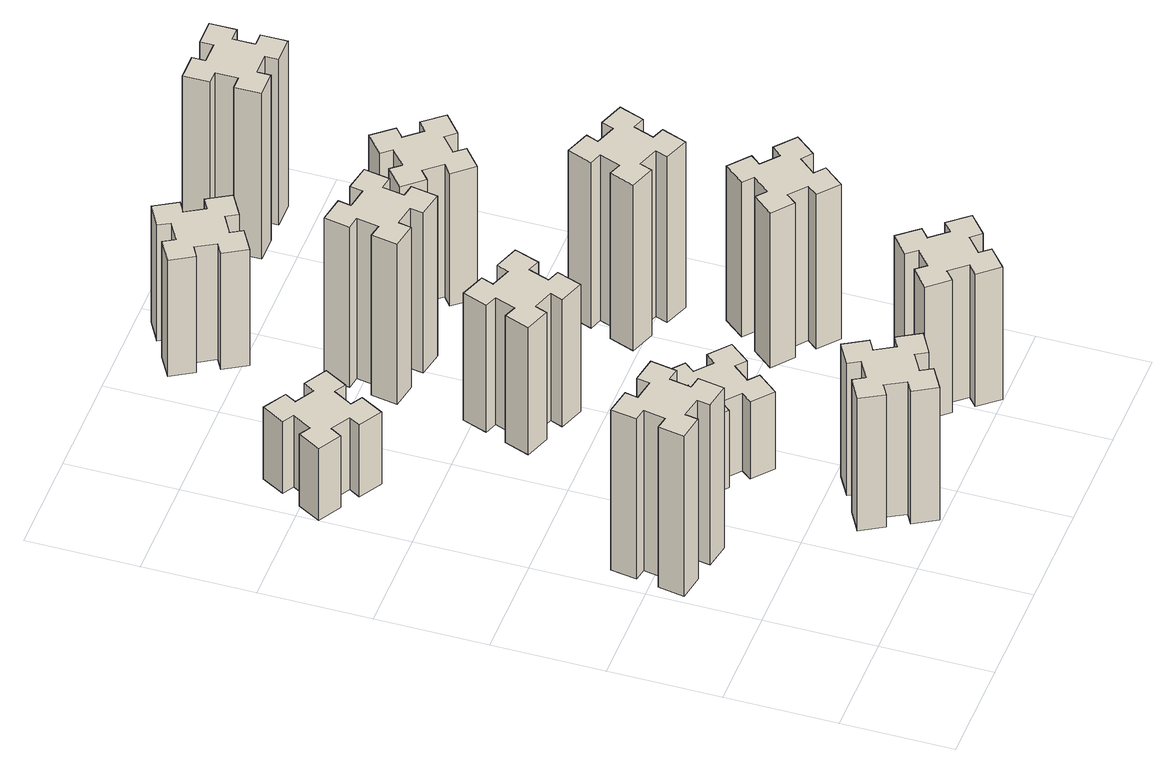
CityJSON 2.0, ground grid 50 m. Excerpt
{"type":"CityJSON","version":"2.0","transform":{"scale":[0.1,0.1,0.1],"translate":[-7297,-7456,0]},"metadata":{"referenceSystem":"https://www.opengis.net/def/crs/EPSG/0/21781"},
"CityObjects":{
"building1":{"type":"Building","attributes":{"class":"1000","function":"1000","usage":"1000","yearOfConstruction":2016,"roofType":"1000","measuredHeight":87,"storeysAboveGround":30,"storeysBelowGround":0},"geometry":[{"type":"Solid","lod":"1","boundaries":[[[[0,1,2,3,4,5,6,7,8,9,10,11,12,13,14,15,16,17,18,19]],[[17,16,20,21]],[[16,15,22,20]],[[15,14,23,22]],[[14,13,24,23]],[[13,12,25,24]],[[12,11,26,25]],[[11,10,27,26]],[[10,9,28,27]],[[9,8,29,28]],[[8,7,30,29]],[[7,6,31,30]],[[6,5,32,31]],[[5,4,33,32]],[[4,3,34,33]],[[3,2,35,34]],[[2,1,36,35]],[[1,0,37,36]],[[0,19,38,37]],[[19,18,39,38]],[[18,17,21,39]],[[24,25,26,27,28,29,30,31,32,33,34,35,36,37,38,39,21,20,22,23]]]]}]},
"building2":{"type":"Building","attributes":{"class":"1000","function":"1000","usage":"1000","yearOfConstruction":2016,"roofType":"1000","measuredHeight":72,"storeysAboveGround":30,"storeysBelowGround":0},"geometry":[{"type":"Solid","lod":"1","boundaries":[[[[40,41,42,43,44,45,46,47,48,49,50,51,52,53,54,55,56,57,58,59]],[[57,56,60,61]],[[56,55,62,60]],[[55,54,63,62]],[[54,53,64,63]],[[53,52,65,64]],[[52,51,66,65]],[[51,50,67,66]],[[50,49,68,67]],[[49,48,69,68]],[[48,47,70,69]],[[47,46,71,70]],[[46,45,72,71]],[[45,44,73,72]],[[44,43,74,73]],[[43,42,75,74]],[[42,41,76,75]],[[41,40,77,76]],[[40,59,78,77]],[[59,58,79,78]],[[58,57,61,79]],[[64,65,66,67,68,69,70,71,72,73,74,75,76,77,78,79,61,60,62,63]]]]}]},
"building3":{"type":"Building","attributes":{"class":"1000","function":"1000","usage":"1000","yearOfConstruction":2016,"roofType":"1000","measuredHeight":39,"storeysAboveGround":30,"storeysBelowGround":0},"geometry":[{"type":"Solid","lod":"1","boundaries":[[[[80,81,82,83,84,85,86,87,88,89,90,91,92,93,94,95,96,97,98,99]],[[97,96,100,101]],[[96,95,102,100]],[[95,94,103,102]],[[94,93,104,103]],[[93,92,105,104]],[[92,91,106,105]],[[91,90,107,106]],[[90,89,108,107]],[[89,88,109,108]],[[88,87,110,109]],[[87,86,111,110]],[[86,85,112,111]],[[85,84,113,112]],[[84,83,114,113]],[[83,82,115,114]],[[82,81,116,115]],[[81,80,117,116]],[[80,99,118,117]],[[99,98,119,118]],[[98,97,101,119]],[[104,105,106,107,108,109,110,111,112,113,114,115,116,117,118,119,101,100,102,103]]]]}]},
"building4":{"type":"Building","attributes":{"class":"1000","function":"1000","usage":"1000","yearOfConstruction":2016,"roofType":"1000","measuredHeight":42,"storeysAboveGround":30,"storeysBelowGround":0},"geometry":[{"type":"Solid","lod":"1","boundaries":[[[[120,121,122,123,124,125,126,127,128,129,130,131,132,133,134,135,136,137,138,139]],[[137,136,140,141]],[[136,135,142,140]],[[135,134,143,142]],[[134,133,144,143]],[[133,132,145,144]],[[132,131,146,145]],[[131,130,147,146]],[[130,129,148,147]],[[129,128,149,148]],[[128,127,150,149]],[[127,126,151,150]],[[126,125,152,151]],[[125,124,153,152]],[[124,123,154,153]],[[123,122,155,154]],[[122,121,156,155]],[[121,120,157,156]],[[120,139,158,157]],[[139,138,159,158]],[[138,137,141,159]],[[144,145,146,147,148,149,150,151,152,153,154,155,156,157,158,159,141,140,142,143]]]]}]},
"building5":{"type":"Building","attributes":{"class":"1000","function":"1000","usage":"1000","yearOfConstruction":2016,"roofType":"1000","measuredHeight":69,"storeysAboveGround":30,"storeysBelowGround":0},"geometry":[{"type":"Solid","lod":"1","boundaries":[[[[160,161,162,163,164,165,166,167,168,169,170,171,172,173,174,175,176,177,178,179]],[[177,176,180,181]],[[176,175,182,180]],[[175,174,183,182]],[[174,173,184,183]],[[173,172,185,184]],[[172,171,186,185]],[[171,170,187,186]],[[170,169,188,187]],[[169,168,189,188]],[[168,167,190,189]],[[167,166,191,190]],[[166,165,192,191]],[[165,164,193,192]],[[164,163,194,193]],[[163,162,195,194]],[[162,161,196,195]],[[161,160,197,196]],[[160,179,198,197]],[[179,178,199,198]],[[178,177,181,199]],[[184,185,186,187,188,189,190,191,192,193,194,195,196,197,198,199,181,180,182,183]]]]}]},
"building6":{"type":"Building","attributes":{"class":"1000","function":"1000","usage":"1000","yearOfConstruction":2016,"roofType":"1000","measuredHeight":72,"storeysAboveGround":30,"storeysBelowGround":0},"geometry":[{"type":"Solid","lod":"1","boundaries":[[[[200,201,202,203,204,205,206,207,208,209,210,211,212,213,214,215,216,217,218,219]],[[217,216,220,221]],[[216,215,222,220]],[[215,214,223,222]],[[214,213,224,223]],[[213,212,225,224]],[[212,211,226,225]],[[211,210,227,226]],[[210,209,228,227]],[[209,208,229,228]],[[208,207,230,229]],[[207,206,231,230]],[[206,205,232,231]],[[205,204,233,232]],[[204,203,234,233]],[[203,202,235,234]],[[202,201,236,235]],[[201,200,237,236]],[[200,219,238,237]],[[219,218,239,238]],[[218,217,221,239]],[[224,225,226,227,228,229,230,231,232,233,234,235,236,237,238,239,221,220,222,223]]]]}]},
"building7":{"type":"Building","attributes":{"class":"1000","function":"1000","usage":"1000","yearOfConstruction":2016,"roofType":"1000","measuredHeight":87,"storeysAboveGround":30,"storeysBelowGround":0},"geometry":[{"type":"Solid","lod":"1","boundaries":[[[[240,241,242,243,244,245,246,247,248,249,250,251,252,253,254,255,256,257,258,259]],[[257,256,260,261]],[[256,255,262,260]],[[255,254,263,262]],[[254,253,264,263]],[[253,252,265,264]],[[252,251,266,265]],[[251,250,267,266]],[[250,249,268,267]],[[249,248,269,268]],[[248,247,270,269]],[[247,246,271,270]],[[246,245,272,271]],[[245,244,273,272]],[[244,243,274,273]],[[243,242,275,274]],[[242,241,276,275]],[[241,240,277,276]],[[240,259,278,277]],[[259,258,279,278]],[[258,257,261,279]],[[264,265,266,267,268,269,270,271,272,273,274,275,276,277,278,279,261,260,262,263]]]]}]},
"building8":{"type":"Building","attributes":{"class":"1000","function":"1000","usage":"1000","yearOfConstruction":2016,"roofType":"1000","measuredHeight":63,"storeysAboveGround":30,"storeysBelowGround":0},"geometry":[{"type":"Solid","lod":"1","boundaries":[[[[280,281,282,283,284,285,286,287,288,289,290,291,292,293,294,295,296,297,298,299]],[[297,296,300,301]],[[296,295,302,300]],[[295,294,303,302]],[[294,293,304,303]],[[293,292,305,304]],[[292,291,306,305]],[[291,290,307,306]],[[290,289,308,307]],[[289,288,309,308]],[[288,287,310,309]],[[287,286,311,310]],[[286,285,312,311]],[[285,284,313,312]],[[284,283,314,313]],[[283,282,315,314]],[[282,281,316,315]],[[281,280,317,316]],[[280,299,318,317]],[[299,298,319,318]],[[298,297,301,319]],[[304,305,306,307,308,309,310,311,312,313,314,315,316,317,318,319,301,300,302,303]]]]}]},
"building9":{"type":"Building","attributes":{"class":"1000","function":"1000","usage":"1000","yearOfConstruction":2016,"roofType":"1000","measuredHeight":84,"storeysAboveGround":30,"storeysBelowGround":0},"geometry":[{"type":"Solid","lod":"1","boundaries":[[[[320,321,322,323,324,325,326,327,328,329,330,331,332,333,334,335,336,337,338,339]],[[337,336,340,341]],[[336,335,342,340]],[[335,334,343,342]],[[334,333,344,343]],[[333,332,345,344]],[[332,331,346,345]],[[331,330,347,346]],[[330,329,348,347]],[[329,328,349,348]],[[328,327,350,349]],[[327,326,351,350]],[[326,325,352,351]],[[325,324,353,352]],[[324,323,354,353]],[[323,322,355,354]],[[322,321,356,355]],[[321,320,357,356]],[[320,339,358,357]],[[339,338,359,358]],[[338,337,341,359]],[[344,345,346,347,348,349,350,351,352,353,354,355,356,357,358,359,341,340,342,343]]]]}]},
"building10":{"type":"Building","attributes":{"class":"1000","function":"1000","usage":"1000","yearOfConstruction":2016,"roofType":"1000","measuredHeight":90,"storeysAboveGround":30,"storeysBelowGround":0},"geometry":[{"type":"Solid","lod":"1","boundaries":[[[[360,361,362,363,364,365,366,367,368,369,370,371,372,373,374,375,376,377,378,379]],[[377,376,380,381]],[[376,375,382,380]],[[375,374,383,382]],[[374,373,384,383]],[[373,372,385,384]],[[372,371,386,385]],[[371,370,387,386]],[[370,369,388,387]],[[369,368,389,388]],[[368,367,390,389]],[[367,366,391,390]],[[366,365,392,391]],[[365,364,393,392]],[[364,363,394,393]],[[363,362,395,394]],[[362,361,396,395]],[[361,360,397,396]],[[360,379,398,397]],[[379,378,399,398]],[[378,377,381,399]],[[384,385,386,387,388,389,390,391,392,393,394,395,396,397,398,399,381,380,382,383]]]]}]},
"building11":{"type":"Building","attributes":{"class":"1000","function":"1000","usage":"1000","yearOfConstruction":2016,"roofType":"1000","measuredHeight":72,"storeysAboveGround":30,"storeysBelowGround":0},"geometry":[{"type":"Solid","lod":"1","boundaries":[[[[400,401,402,403,404,405,406,407,408,409,410,411,412,413,414,415,416,417,418,419]],[[417,416,420,421]],[[416,415,422,420]],[[415,414,423,422]],[[414,413,424,423]],[[413,412,425,424]],[[412,411,426,425]],[[411,410,427,426]],[[410,409,428,427]],[[409,408,429,428]],[[408,407,430,429]],[[407,406,431,430]],[[406,405,432,431]],[[405,404,433,432]],[[404,403,434,433]],[[403,402,435,434]],[[402,401,436,435]],[[401,400,437,436]],[[400,419,438,437]],[[419,418,439,438]],[[418,417,421,439]],[[424,425,426,427,428,429,430,431,432,433,434,435,436,437,438,439,421,420,422,423]]]]}]},
"building12":{"type":"Building","attributes":{"class":"1000","function":"1000","usage":"1000","yearOfConstruction":2016,"roofType":"1000","measuredHeight":90,"storeysAboveGround":30,"storeysBelowGround":0},"geometry":[{"type":"Solid","lod":"1","boundaries":[[[[440,441,442,443,444,445,446,447,448,449,450,451,452,453,454,455,456,457,458,459]],[[457,456,460,461]],[[456,455,462,460]],[[455,454,463,462]],[[454,453,464,463]],[[453,452,465,464]],[[452,451,466,465]],[[451,450,467,466]],[[450,449,468,467]],[[449,448,469,468]],[[448,447,470,469]],[[447,446,471,470]],[[446,445,472,471]],[[445,444,473,472]],[[444,443,474,473]],[[443,442,475,474]],[[442,441,476,475]],[[441,440,477,476]],[[440,459,478,477]],[[459,458,479,478]],[[458,457,461,479]],[[464,465,466,467,468,469,470,471,472,473,474,475,476,477,478,479,461,460,462,463]]]]}]}
},
"vertices":[
[335,917,0],[352,1015,0],[411,1005,0],[432,1123,0],[314,1144,0],[304,1085,0],[205,1102,0],[216,1161,0],[97,1182,0],[77,1064,0],[136,1054,0],[118,955,0],[59,966,0],[38,847,0],[157,827,0],[167,886,0],[265,868,0],[255,809,0],[373,788,0],[394,907,0],[265,868,870],[255,809,870],[167,886,870],[157,827,870],[38,847,870],[59,966,870],[118,955,870],[136,1054,870],[77,1064,870],[97,1182,870],[216,1161,870],[205,1102,870],[304,1085,870],[314,1144,870],[432,1123,870],[411,1005,870],[352,1015,870],[335,917,870],[394,907,870],[373,788,870],
[755,234,0],[805,147,0],[753,117,0],[813,13,0],[917,73,0],[887,125,0],[974,175,0],[1004,123,0],[1108,183,0],[1048,287,0],[996,257,0],[946,344,0],[998,374,0],[938,478,0],[834,418,0],[864,366,0],[777,316,0],[747,368,0],[643,308,0],[703,204,0],[777,316,720],[747,368,720],[864,366,720],[834,418,720],[938,478,720],[998,374,720],[946,344,720],[996,257,720],[1048,287,720],[1108,183,720],[1004,123,720],[974,175,720],[887,125,720],[917,73,720],[813,13,720],[753,117,720],[805,147,720],[755,234,720],[703,204,720],[643,308,720],
[306,2367,0],[356,2454,0],[408,2424,0],[468,2528,0],[364,2588,0],[334,2536,0],[247,2586,0],[277,2638,0],[173,2698,0],[113,2594,0],[165,2564,0],[115,2477,0],[63,2507,0],[3,2403,0],[107,2343,0],[137,2395,0],[224,2345,0],[194,2293,0],[298,2233,0],[358,2337,0],[224,2345,390],[194,2293,390],[137,2395,390],[107,2343,390],[3,2403,390],[63,2507,390],[115,2477,390],[165,2564,390],[113,2594,390],[173,2698,390],[277,2638,390],[247,2586,390],[334,2536,390],[364,2588,390],[468,2528,390],[408,2424,390],[356,2454,390],[306,2367,390],[358,2337,390],[298,2233,390],
[927,876,0],[992,953,0],[1038,914,0],[1115,1006,0],[1023,1083,0],[984,1037,0],[908,1102,0],[946,1148,0],[854,1225,0],[777,1133,0],[823,1094,0],[759,1018,0],[713,1056,0],[636,964,0],[728,887,0],[766,933,0],[843,869,0],[804,823,0],[896,746,0],[973,838,0],[843,869,420],[804,823,420],[766,933,420],[728,887,420],[636,964,420],[713,1056,420],[759,1018,420],[823,1094,420],[777,1133,420],[854,1225,420],[946,1148,420],[908,1102,420],[984,1037,420],[1023,1083,420],[1115,1006,420],[1038,914,420],[992,953,420],[927,876,420],[973,838,420],[896,746,420],
[962,1741,0],[996,1835,0],[1052,1814,0],[1093,1927,0],[980,1968,0],[960,1912,0],[866,1946,0],[887,2002,0],[774,2043,0],[733,1930,0],[789,1910,0],[755,1816,0],[699,1837,0],[657,1724,0],[770,1683,0],[791,1739,0],[885,1705,0],[864,1649,0],[977,1607,0],[1018,1720,0],[885,1705,690],[864,1649,690],[791,1739,690],[770,1683,690],[657,1724,690],[699,1837,690],[755,1816,690],[789,1910,690],[733,1930,690],[774,2043,690],[887,2002,690],[866,1946,690],[960,1912,690],[980,1968,690],[1093,1927,690],[1052,1814,690],[996,1835,690],[962,1741,690],[1018,1720,690],[977,1607,690],
[1648,129,0],[1724,193,0],[1763,147,0],[1855,224,0],[1778,316,0],[1732,278,0],[1667,354,0],[1713,393,0],[1636,485,0],[1544,408,0],[1583,362,0],[1506,297,0],[1468,343,0],[1376,266,0],[1453,174,0],[1499,213,0],[1563,136,0],[1517,98,0],[1594,6,0],[1686,83,0],[1563,136,720],[1517,98,720],[1499,213,720],[1453,174,720],[1376,266,720],[1468,343,720],[1506,297,720],[1583,362,720],[1544,408,720],[1636,485,720],[1713,393,720],[1667,354,720],[1732,278,720],[1778,316,720],[1855,224,720],[1763,147,720],[1724,193,720],[1648,129,720],[1686,83,720],[1594,6,720],
[876,2534,0],[858,2435,0],[799,2446,0],[778,2327,0],[897,2307,0],[907,2366,0],[1005,2348,0],[995,2289,0],[1113,2268,0],[1134,2387,0],[1075,2397,0],[1092,2495,0],[1151,2485,0],[1172,2603,0],[1054,2624,0],[1044,2565,0],[945,2582,0],[956,2641,0],[837,2662,0],[817,2544,0],[945,2582,870],[956,2641,870],[1044,2565,870],[1054,2624,870],[1172,2603,870],[1151,2485,870],[1092,2495,870],[1075,2397,870],[1134,2387,870],[1113,2268,870],[995,2289,870],[1005,2348,870],[907,2366,870],[897,2307,870],[778,2327,870],[799,2446,870],[858,2435,870],[876,2534,870],[817,2544,870],[837,2662,870],
[996,3217,0],[946,3304,0],[998,3334,0],[938,3438,0],[834,3378,0],[864,3326,0],[777,3276,0],[747,3328,0],[643,3268,0],[703,3164,0],[755,3194,0],[805,3107,0],[753,3077,0],[813,2973,0],[917,3033,0],[887,3085,0],[974,3135,0],[1004,3083,0],[1108,3143,0],[1048,3247,0],[974,3135,630],[1004,3083,630],[887,3085,630],[917,3033,630],[813,2973,630],[753,3077,630],[805,3107,630],[755,3194,630],[703,3164,630],[643,3268,630],[747,3328,630],[777,3276,630],[864,3326,630],[834,3378,630],[938,3438,630],[998,3334,630],[946,3304,630],[996,3217,630],[1048,3247,630],[1108,3143,630],
[1767,876,0],[1832,953,0],[1878,914,0],[1955,1006,0],[1863,1083,0],[1824,1037,0],[1748,1102,0],[1786,1148,0],[1694,1225,0],[1617,1133,0],[1663,1094,0],[1599,1018,0],[1553,1056,0],[1476,964,0],[1568,887,0],[1606,933,0],[1683,869,0],[1644,823,0],[1736,746,0],[1813,838,0],[1683,869,840],[1644,823,840],[1606,933,840],[1568,887,840],[1476,964,840],[1553,1056,840],[1599,1018,840],[1663,1094,840],[1617,1133,840],[1694,1225,840],[1786,1148,840],[1748,1102,840],[1824,1037,840],[1863,1083,840],[1955,1006,840],[1878,914,840],[1832,953,840],[1767,876,840],[1813,838,840],[1736,746,840],
[1700,1712,0],[1606,1746,0],[1627,1802,0],[1514,1843,0],[1473,1730,0],[1529,1710,0],[1495,1616,0],[1439,1637,0],[1397,1524,0],[1510,1483,0],[1531,1539,0],[1625,1505,0],[1604,1449,0],[1717,1407,0],[1758,1520,0],[1702,1541,0],[1736,1635,0],[1792,1614,0],[1833,1727,0],[1720,1768,0],[1736,1635,900],[1792,1614,900],[1702,1541,900],[1758,1520,900],[1717,1407,900],[1604,1449,900],[1625,1505,900],[1531,1539,900],[1510,1483,900],[1397,1524,900],[1439,1637,900],[1495,1616,900],[1529,1710,900],[1473,1730,900],[1514,1843,900],[1627,1802,900],[1606,1746,900],[1700,1712,900],[1720,1768,900],[1833,1727,900],
[1399,2433,0],[1463,2356,0],[1417,2318,0],[1494,2226,0],[1586,2303,0],[1548,2349,0],[1624,2413,0],[1663,2367,0],[1755,2444,0],[1678,2536,0],[1632,2498,0],[1567,2574,0],[1613,2613,0],[1536,2705,0],[1444,2628,0],[1483,2582,0],[1406,2517,0],[1368,2563,0],[1276,2486,0],[1353,2394,0],[1406,2517,720],[1368,2563,720],[1483,2582,720],[1444,2628,720],[1536,2705,720],[1613,2613,720],[1567,2574,720],[1632,2498,720],[1678,2536,720],[1755,2444,720],[1663,2367,720],[1624,2413,720],[1548,2349,720],[1586,2303,720],[1494,2226,720],[1417,2318,720],[1463,2356,720],[1399,2433,720],[1353,2394,720],[1276,2486,720],
[1565,3195,0],[1665,3195,0],[1665,3135,0],[1785,3135,0],[1785,3255,0],[1725,3255,0],[1725,3355,0],[1785,3355,0],[1785,3475,0],[1665,3475,0],[1665,3415,0],[1565,3415,0],[1565,3475,0],[1445,3475,0],[1445,3355,0],[1505,3355,0],[1505,3255,0],[1445,3255,0],[1445,3135,0],[1565,3135,0],[1505,3255,900],[1445,3255,900],[1505,3355,900],[1445,3355,900],[1445,3475,900],[1565,3475,900],[1565,3415,900],[1665,3415,900],[1665,3475,900],[1785,3475,900],[1785,3355,900],[1725,3355,900],[1725,3255,900],[1785,3255,900],[1785,3135,900],[1665,3135,900],[1665,3195,900],[1565,3195,900],[1565,3135,900],[1445,3135,900]
]}
